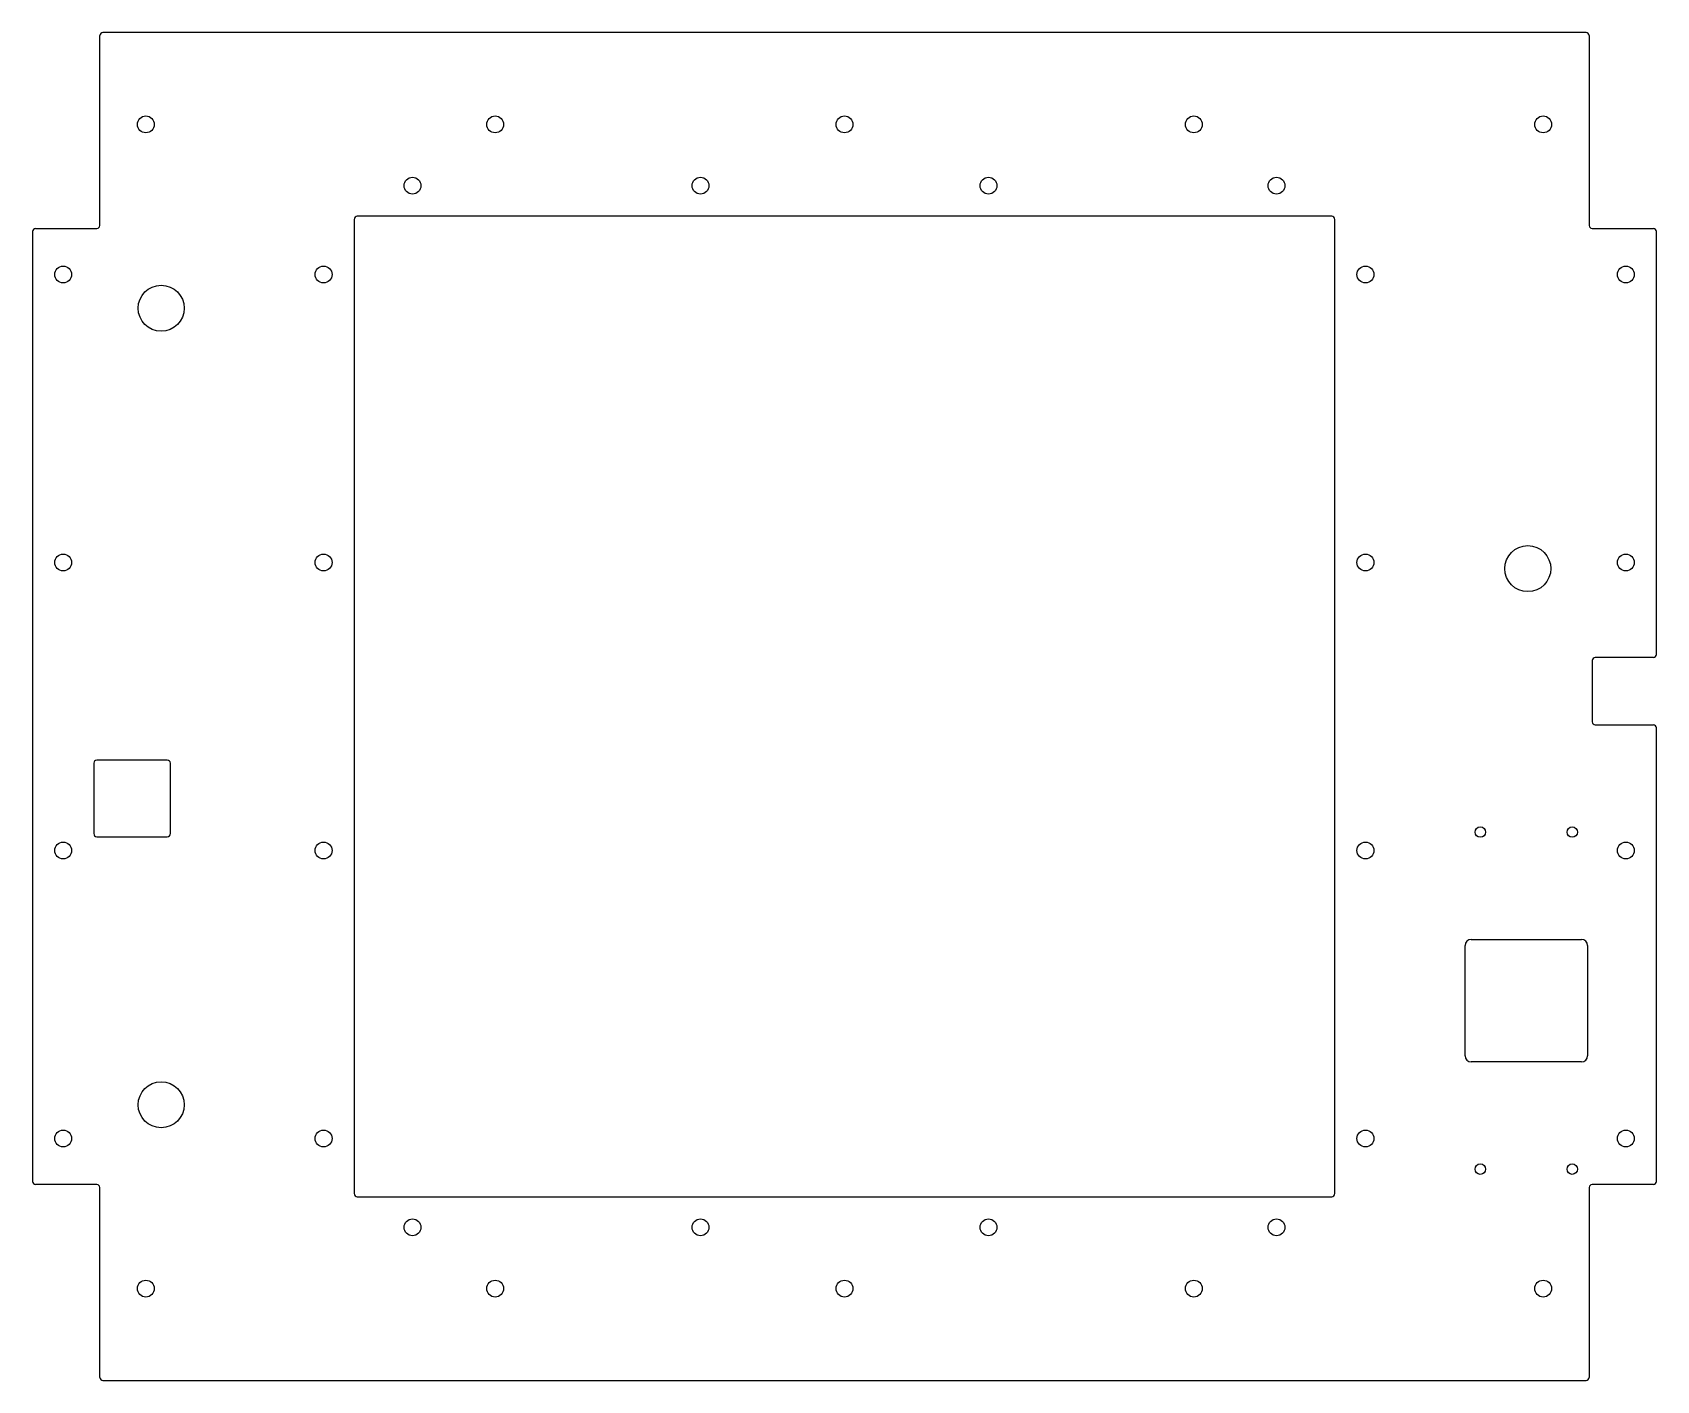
# Model space of a CAD drawing. Header units: millimetres. Extents: x -265 to 265, y -220 to 220.
import ezdxf

# ---------------------------------------------------------------- set-up
doc = ezdxf.new("R2010")
doc.units = ezdxf.units.MM

msp = doc.modelspace()

# ---------------------------------------------------------------- linework, layer by layer
at = {"color": 7, "linetype": 'Continuous', "lineweight": 25}
for p, q in [((-243, 157), (-243, 219)), ((242, 220), (-242, 220)), ((243, 219), (243, 157)), ((-160, 159), (-160, -159)), ((159, 160), (-159, 160)), ((160, -159), (160, 159)), ((-265, 155), (-265, -155)), ((-264, 156), (-244, 156)), ((244, 156), (264, 156)), ((265, 17), (265, 155)), ((264, 16), (245, 16)), ((244, 15), (244, -5)), ((245, -6), (264, -6)), ((265, -155), (265, -7)), ((-245, -18.5), (-245, -41.5)), ((-221, -17.5), (-244, -17.5)), ((-220, -41.5), (-220, -18.5)), ((-244, -42.5), (-221, -42.5)), ((202.5, -114), (202.5, -78)), ((204.5, -76), (240.5, -76)), ((242.5, -78), (242.5, -114)), ((240.5, -116), (204.5, -116)), ((-244, -156), (-264, -156)), ((-243, -219), (-243, -157)), ((243, -157), (243, -219)), ((264, -156), (244, -156)), ((-159, -160), (159, -160)), ((-242, -220), (242, -220))]:
    msp.add_line(p, q, dxfattribs=at)
for centre, radius in [((-228, 190), 2.75), ((-114, 190), 2.75), ((0, 190), 2.75), ((114, 190), 2.75), ((228, 190), 2.75), ((-141, 170), 2.75), ((-47, 170), 2.75), ((47, 170), 2.75), ((141, 170), 2.75), ((-255, 141), 2.75), ((-170, 141), 2.75), ((170, 141), 2.75), ((255, 141), 2.75), ((-223, 130), 7.5), ((-255, 47), 2.75), ((-170, 47), 2.75), ((170, 47), 2.75), ((223, 45), 7.5), ((255, 47), 2.75), ((207.5, -41), 1.7), ((237.5, -41), 1.7), ((-255, -47), 2.75), ((-170, -47), 2.75), ((170, -47), 2.75), ((255, -47), 2.75), ((-223, -130), 7.5), ((-255, -141), 2.75), ((-170, -141), 2.75), ((170, -141), 2.75), ((255, -141), 2.75), ((207.5, -151), 1.7), ((237.5, -151), 1.7), ((-141, -170), 2.75), ((-47, -170), 2.75), ((47, -170), 2.75), ((141, -170), 2.75), ((-228, -190), 2.75), ((-114, -190), 2.75), ((0, -190), 2.75), ((114, -190), 2.75), ((228, -190), 2.75)]:
    msp.add_circle(centre, radius, dxfattribs=at)
for centre, radius, start, end in [((-242, 219), 1, 90, 180), ((242, 219), 1, 0, 90), ((-159, 159), 1, 90, 180), ((159, 159), 1, 0, 90), ((-264, 155), 1, 90, 180), ((-244, 157), 1, 270, 0), ((244, 157), 1, 180, 270), ((264, 155), 1, 360, 90), ((245, 15), 1, 90, 180), ((264, 17), 1, 270, 0), ((245, -5), 1, 180, 270), ((264, -7), 1, 360, 90), ((-244, -18.5), 1, 90, 180), ((-221, -18.5), 1, 0, 90), ((-244, -41.5), 1, 180, 270), ((-221, -41.5), 1, 270, 0), ((204.5, -78), 2, 90, 180), ((240.5, -78), 2, 0, 90), ((204.5, -114), 2, 180, 270), ((240.5, -114), 2, 270, 0), ((-264, -155), 1, 180, 270), ((-244, -157), 1, 0, 90), ((-159, -159), 1, 180, 270), ((159, -159), 1, 270, 360), ((244, -157), 1, 90, 180), ((264, -155), 1, 270, 0), ((-242, -219), 1, 180, 270), ((242, -219), 1, 270, 360)]:
    msp.add_arc(centre, radius, start, end, dxfattribs=at)

doc.saveas('drawing.dxf')
